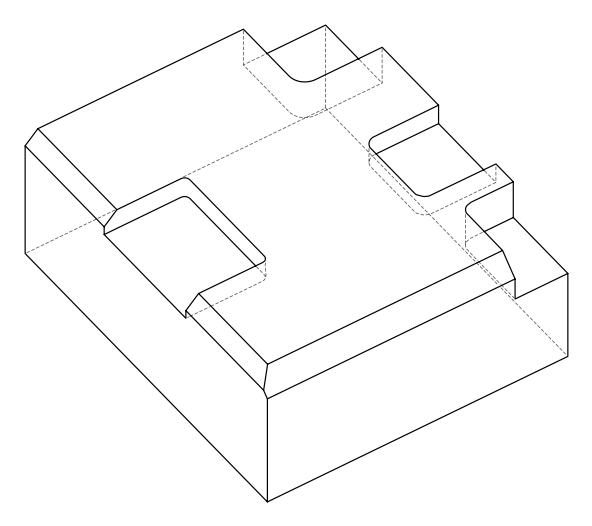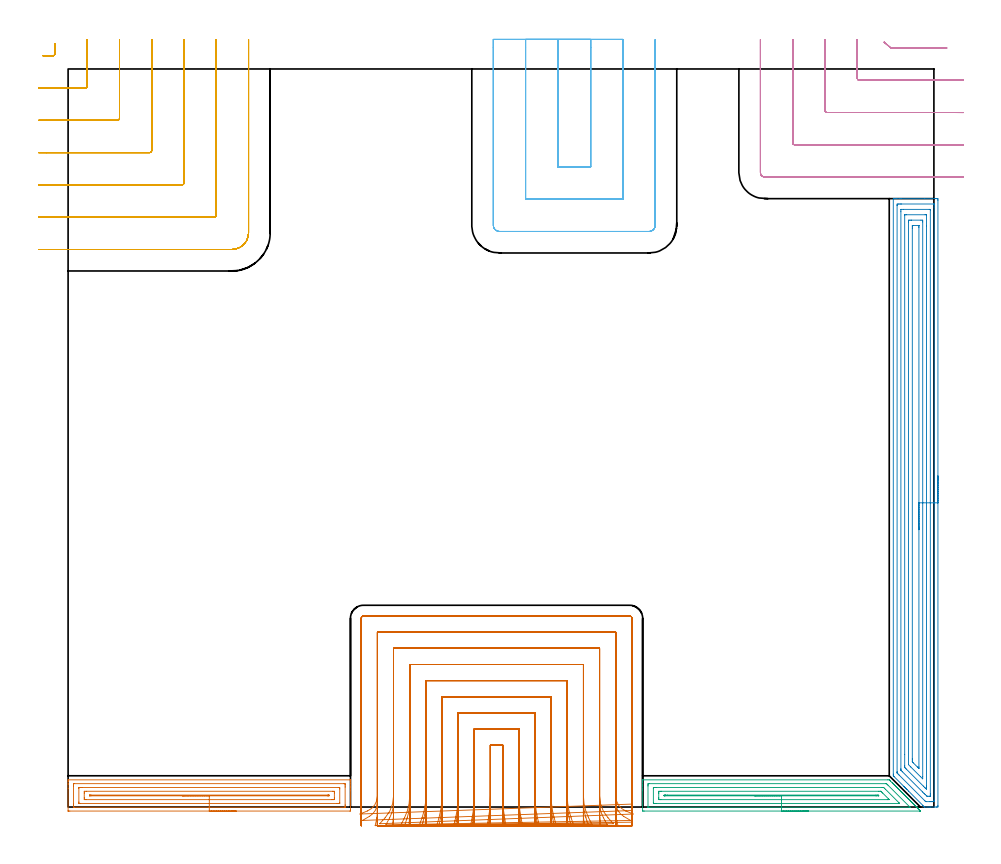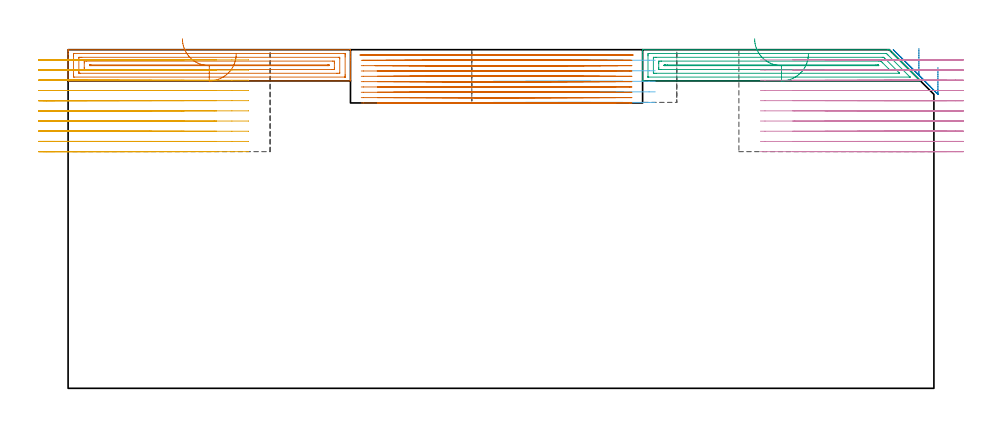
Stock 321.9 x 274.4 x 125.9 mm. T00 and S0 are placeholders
(PLAN: 7 operations, 2 tool changes, 94.5 min)
(1 AREA_MILL | FG_CHAMFER_SURFACE | UGT0205_001 | 4.37 min | 7499 mm3)
(2 AREA_MILL_1 | FG_CHAMFER_SURFACE_1 | UGT0205_001 | 11 min | 32201 mm3)
(3 AREA_MILL_2 | FG_CHAMFER_SURFACE_2 | UGT0205_001 | 4.08 min | 6860 mm3)
(4 MILL_CORNER_NOTCH_RECTANGULAR | CORNER_NOTCH_RECTANGULAR | NXT0201_012 | Follow Part, ap 4, ae 75% | 8.9 min | 130663 mm3)
(5 MILL_CORNER_NOTCH_RECTANGULAR_1 | CORNER_NOTCH_RECTANGULAR_1 | NXT0201_012 | Follow Part, ap 4, ae 75% | 13.38 min | 212127 mm3)
(6 MILL_SLOT | SLOT_PARTIAL_RECTANGULAR | NXT0201_012 | Follow Part, ap 4, ae 75% | 6.28 min | 101269 mm3)
(7 MILL_SLOT_1 | SLOT_PARTIAL_RECTANGULAR_1 | NXT0201_009 | Follow Part, ap 2, ae 75% | 46.54 min | 160224 mm3)
(TOOL UGT0205_001 | Chamfer Mill 20 x 3 x 45 deg. | D20 FL50 Z2)
(TOOL NXT0201_012 | ENDMILL 16mm [2P460-1600-NA 1630] | D16 FL38 Z6)
(TOOL NXT0201_009 | ENDMILL 8mm [2P460-0800-NA 1630] | D8 FL26 Z6)
(OP 1 AREA_MILL)
G17 G21 G94 G90
T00 M6
G54
G17 G0 G90 X62.5 Y-1.5 S1061 M3
G43 Z135.9 H0
Z124.3
G94 G1 X62.462 Z123.428 F250.
X62.348 Z122.564
X62.159 Z121.712
X61.897 Z120.88
X61.563 Z120.074
X61.16 Z119.3
X60.692 Z118.564
X60.16 Z117.872
X59.571 Z117.229
X58.928 Z116.64
X58.236 Z116.108
X57.5 Z115.64
X56.726 Z115.237
X55.92 Z114.903
X55.088 Z114.641
X54.237 Z114.452
X53.372 Z114.338
X52.5 Z114.3
X0.631
X0.003 Y-1.499 Z114.299
X0.002 Y-1.498 Z114.3
X0. Y-1.493 Z114.304
Y6.953 Z122.748
Y8.358 Z124.154
Y8.722 Z124.517
Y9.45 Z125.25
Y9.694 Z125.494
X0.007 Y10.08 Z125.871
X0.009 Y10.097 Z125.888
X0.184 Y10.1 Z125.9
X104.816
X104.991 Y10.097 Z125.888
X104.993 Y10.08 Z125.871
X105. Y9.694 Z125.494
Y9.45 Z125.25
Y8.722 Z124.517
Y7.474 Z123.271
Y6.069 Z121.864
Y-1.007 Z114.791
X104.998 Y-1.269 Z114.529
X104.99 Y-1.492 Z114.306
X104.765 Y-1.499 Z114.299
X52.5 Y-1.5 Z114.3
Y-0.086 Z115.714
X2.382 Y-0.085 Z115.715
X2.018 Y-0.079 Z115.721
X2.01 Y0.039 Z115.839
X2.003 Y0.29 Z116.09
X2.001 Y0.762 Z116.562
X2. Y1.177 Z116.977
Y7.838 Z123.638
X2.002 Y8.251 Z124.051
X2.01 Y8.667 Z124.467
X2.013 Y8.68 Z124.48
X2.019 Y8.682 Z124.482
X2.045 Y8.684 Z124.484
X2.098 Y8.685 Z124.485
X2.205 Y8.686 Z124.486
X102.618 Y8.685 Z124.485
X102.982 Y8.679 Z124.479
X102.99 Y8.561 Z124.361
X102.997 Y8.31 Z124.11
X102.999 Y7.838 Z123.638
X103. Y7.423 Z123.223
Y0.762 Z116.562
X102.998 Y0.349 Z116.149
X102.99 Y-0.067 Z115.733
X102.987 Y-0.08 Z115.72
X102.981 Y-0.082 Z115.718
X102.955 Y-0.084 Z115.716
X102.902 Y-0.085 Z115.715
X102.795 Y-0.086 Z115.714
X52.5
Y1.328 Z117.128
X4.53 Y1.329 Z117.129
X4.208 Y1.33 Z117.13
X4.101 Y1.332 Z117.132
X4.024 Y1.335 Z117.135
X4.01 Y1.441 Z117.241
X4.005 Y1.647 Z117.447
X4.001 Y1.852 Z117.652
Y6.953 Z122.753
X4.003 Y7.157 Z122.957
X4.01 Y7.227 Z123.027
X4.016 Y7.265 Z123.065
X4.048 Y7.266 Z123.066
X4.208 Y7.269 Z123.069
X4.781 Y7.271 Z123.071
X5.103
X100.47
X100.792 Y7.269 Z123.069
X100.899 Y7.268 Z123.068
X100.976 Y7.265 Z123.065
X100.99 Y7.159 Z122.959
X100.995 Y6.953 Z122.753
X100.999 Y6.748 Z122.548
Y1.647 Z117.447
X100.997 Y1.443 Z117.243
X100.99 Y1.373 Z117.173
X100.984 Y1.335 Z117.135
X100.952 Y1.334 Z117.134
X100.792 Y1.331 Z117.131
X100.219 Y1.329 Z117.129
X99.897
X52.5 Y1.328 Z117.128
Y2.743 Z118.543
X6.677
X6.13 Y2.75 Z118.55
X6.01 Y2.761 Z118.561
X6.004 Y2.974 Z118.774
X6. Y3.413 Z119.213
Y5.181 Z120.981
X6.004 Y5.625 Z121.425
X6.01 Y5.839 Z121.639
X6.218 Y5.851 Z121.651
X6.891 Y5.857 Z121.657
X98.324
X98.87 Y5.85 Z121.65
X98.99 Y5.839 Z121.639
X98.996 Y5.626 Z121.426
X99. Y5.188 Z120.988
Y3.419 Z119.219
X98.996 Y2.975 Z118.775
X98.99 Y2.761 Z118.561
X98.782 Y2.749 Z118.549
X98.109 Y2.743 Z118.543
X52.5
Y4.157 Z119.957
X8.535
X8.246 Y4.16 Z119.96
X8.053 Y4.164 Z119.964
X8.008 Y4.167 Z119.967
X8.006 Y4.176 Z119.976
X8.002 Y4.204 Z120.004
Y4.3 Z120.1
X8.006 Y4.384 Z120.184
X8.01 Y4.423 Z120.223
X8.024 Y4.436 Z120.236
X8.101 Y4.438 Z120.238
X8.39 Y4.442 Z120.242
X8.535 Y4.443 Z120.243
X96.465
X96.754 Y4.44 Z120.24
X96.946 Y4.436 Z120.236
X96.992 Y4.433 Z120.233
X96.994 Y4.424 Z120.224
X96.998 Y4.396 Z120.196
Y4.3 Z120.1
X96.995 Y4.216 Z120.016
X96.99 Y4.177 Z119.977
X96.977 Y4.164 Z119.964
X96.899 Y4.162 Z119.962
X96.61 Y4.158 Z119.958
X96.465 Y4.157 Z119.957
X52.5
X51.628 Z119.995
X50.764 Z120.109
X49.912 Z120.298
X49.08 Z120.56
X48.274 Z120.894
X47.5 Z121.297
X46.764 Z121.765
X46.072 Z122.296
X45.429 Z122.886
X44.84 Z123.529
X44.309 Z124.221
X43.84 Z124.957
X43.437 Z125.731
X43.103 Z126.537
X42.841 Z127.369
X42.652 Z128.22
X42.538 Z129.085
X42.5 Z129.957
G0 Z135.9
M5
M2
(OP 2 AREA_MILL_1)
G17 G21 G94 G90
T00 M6
G54
G17 G0 G90 X323.4 Y123.1 S1061 M3
G43 Z135.9 H0
Z119.3
G94 G1 Y123.062 Z118.428 F250.
Y122.948 Z117.564
Y122.759 Z116.712
Y122.497 Z115.88
Y122.163 Z115.074
Y121.76 Z114.3
Y121.292 Z113.564
Y120.76 Z112.872
Y120.171 Z112.229
Y119.528 Z111.64
Y118.836 Z111.109
Y118.1 Z110.64
Y117.326 Z110.237
Y116.52 Z109.903
Y115.688 Z109.641
Y114.836 Z109.452
Y113.972 Z109.338
Y113.1 Z109.3
X323.399 Y0.61 Z109.301
X323.396 Y0.207
X323.391 Y0.01 Z109.305
X323. Y0. Z109.696
X322.722 Z109.974
X322.122 Z110.573
X320.688 Z112.008
X320.367 Z112.329
X319.723 Z112.976
X318.402 Z114.297
X318.399 Y0.001 Z114.3
X318.172 Y0.226 Z114.524
X317.789 Y0.61 Z114.91
X312.499 Y5.9 Z120.2
X311.881 Y6.517 Z120.816
X311.838 Y6.562 Z120.861
X311.636 Y6.763 Z121.063
X311.589 Y6.81 Z121.108
X311.54 Y6.859 Z121.159
X311.348 Y7.051 Z121.35
X311.296 Y7.102 Z121.401
X311.242 Y7.157 Z121.457
X311.061 Y7.339 Z121.638
X311.004 Y7.395 Z121.693
X310.945 Y7.455 Z121.754
X310.773 Y7.627 Z121.926
X310.711 Y7.687 Z121.985
X307.076 Y11.323 Z125.623
X306.963 Y11.438 Z125.735
X306.8 Y11.605 Z125.885
Y12.216 Z125.9
Y226.036
X306.802 Y226.19 Z125.888
X306.945 Y226.198 Z125.748
X307.093 Y226.2 Z125.606
X307.434 Z125.265
X308.078 Z124.617
X309.277 Z123.419
X309.833 Z122.861
X318.472 Z114.225
X322.122 Z110.575
X322.4 Z110.297
X323. Y226.195 Z109.697
X323.392 Y226.19 Z109.305
X323.396 Y225.993 Z109.302
X323.399 Y225.59 Z109.301
X323.4 Y113.1 Z109.3
X321.986 Z110.714
X321.985 Y2.535 Z110.715
X321.984 Y2.396 Z110.716
X321.979 Y2.028 Z110.721
X321.625 Y2.009 Z111.075
X321.244 Y2.003 Z111.456
X320.755 Y2. Z111.945
X320.367 Z112.333
X318.998 Y2.002 Z113.702
X318.903 Y2.006 Z113.797
X318.857 Y2.01 Z113.843
X318.767 Y2.093 Z113.933
X318.611 Y2.241 Z114.089
X318.454 Y2.396 Z114.246
X308.956 Y11.894 Z123.744
X308.636 Y12.216 Z124.064
X308.304 Y12.558 Z124.396
X308.221 Y12.646 Z124.479
X308.219 Y12.688 Z124.481
X308.216 Y12.782 Z124.484
X308.215 Y12.97 Z124.485
X308.214 Y13.109 Z124.486
X308.215 Y223.665 Z124.485
X308.216 Y223.804 Z124.484
X308.221 Y224.172 Z124.479
X308.575 Y224.191 Z124.125
X308.956 Y224.197 Z123.744
X309.445 Y224.2 Z123.255
X309.833 Z122.867
X321.734 Z110.966
X321.913 Y224.197 Z110.787
X321.943 Y224.195 Z110.757
X321.97 Y224.191 Z110.73
X321.979 Y224.156 Z110.721
X321.983 Y223.945 Z110.717
X321.985 Y223.804 Z110.715
X321.986 Y223.051 Z110.714
Y113.1
X320.572 Z112.128
Y4.866
X320.571 Y4.181 Z112.129
X320.569 Y4.077 Z112.131
X320.566 Y4.026 Z112.134
X320.564 Y4.01 Z112.136
X320.54 Y4.005 Z112.16
X320.367 Y4.002 Z112.333
X319.666 Y4.001 Z113.034
X319.489 Y4.005 Z113.211
X319.313 Y4.01 Z113.387
X319.127 Y4.181 Z113.573
X318.611 Y4.69 Z114.089
X318.225 Y5.074 Z114.475
X317.733 Y5.566 Z114.967
X310.19 Y13.109 Z122.51
X309.833 Y13.469 Z122.867
X309.704 Y13.603 Z122.996
X309.641 Y13.67 Z123.059
X309.636 Y13.794 Z123.064
X309.631 Y14.002 Z123.069
X309.629 Y14.209 Z123.071
X309.628 Y221.334 Z123.072
X309.629 Y222.019 Z123.071
X309.631 Y222.123 Z123.069
X309.634 Y222.174 Z123.066
X309.636 Y222.19 Z123.064
X309.66 Y222.195 Z123.04
X309.833 Y222.198 Z122.867
X310.533 Y222.2 Z122.167
X320.189 Z112.511
X320.367 Y222.197 Z112.333
X320.544 Y222.192 Z112.156
X320.563 Y222.19 Z112.137
X320.566 Y222.179 Z112.134
X320.569 Y222.144 Z112.131
X320.571 Y222.088 Z112.129
Y222.019
X320.572 Y113.1 Z112.128
X319.157 Z113.543
Y7.752
X319.156 Y7.198 Z113.544
X319.153 Y6.859 Z113.547
X319.15 Y6.621 Z113.55
X318.896 Y6.859 Z113.804
X318.611 Y7.14 Z114.089
X317.996 Y7.752 Z114.704
X311.589 Y14.161 Z121.111
X311.228 Y14.531 Z121.472
X311.05 Y14.714 Z121.65
X311.048 Y14.894 Z121.652
X311.044 Y15.449 Z121.656
X311.043 Y19.515 Z121.657
Y219.896
X311.045 Y220.081 Z121.655
X311.047 Y220.148 Z121.653
X311.049 Y220.181 Z121.651
X311.063 Y220.19 Z121.637
X311.622 Y220.2 Z121.078
X318.644 Z114.056
X319.033 Y220.196 Z113.667
X319.13 Y220.192 Z113.57
X319.149 Y220.19 Z113.551
X319.152 Y220.177 Z113.548
X319.155 Y220.144 Z113.545
X319.156 Y220.067 Z113.544
X319.157 Y216.021 Z113.543
Y113.1
X317.743 Z114.957
Y11.323
X317.733 Y10.477 Z114.967
X316.875 Y11.323 Z115.825
X313.304 Y14.894 Z119.396
X312.467 Y15.744 Z120.233
X312.459 Y15.787 Z120.241
X312.458 Y15.796 Z120.242
X312.457 Y217.565 Z120.243
X312.467 Y218.19 Z120.233
X312.714 Y218.197 Z119.986
X313.344 Y218.199 Z119.356
X313.588 Y218.2 Z119.112
X317.1 Y218.199 Z115.6
X317.733 Y218.19 Z114.967
X317.743 Y217.545 Z114.957
Y113.1
X316.329 Z116.371
Y14.894
X316.327 Y14.539 Z116.373
X316.325 Y14.419 Z116.375
X316.322 Y14.341 Z116.378
X316.199 Y14.459 Z116.501
X315.978 Y14.673 Z116.722
X315.753 Y14.894 Z116.947
X314.222 Y16.427 Z118.478
X313.972 Y16.68 Z118.728
X313.887 Y16.772 Z118.813
X313.878 Y16.86 Z118.822
X313.875 Y17.033 Z118.825
X313.872 Y17.573 Z118.828
X313.871 Y17.93 Z118.829
Y215.234
X313.872 Y215.769 Z118.828
X313.875 Y216.122 Z118.825
X313.878 Y216.175 Z118.822
X313.883 Y216.19 Z118.817
X313.905 Y216.193 Z118.795
X314.011 Y216.197 Z118.689
X314.222 Y216.199 Z118.478
X316.119 Z116.581
X316.232 Y216.197 Z116.468
X316.306 Y216.192 Z116.394
X316.322 Y216.19 Z116.378
X316.324 Y216.173 Z116.376
X316.326 Y216.126 Z116.374
X316.328 Y215.769 Z116.372
X316.329 Y215.412 Z116.371
Y113.1
Y112.228 Z116.409
Y111.364 Z116.523
Y110.512 Z116.712
Y109.68 Z116.974
Y108.874 Z117.308
Y108.1 Z117.711
Y107.364 Z118.18
Y106.672 Z118.711
Y106.029 Z119.3
Y105.44 Z119.943
Y104.908 Z120.635
Y104.44 Z121.371
Y104.037 Z122.145
Y103.703 Z122.951
Y103.441 Z123.783
Y103.252 Z124.635
Y103.138 Z125.5
Y103.1 Z126.371
G0 Z135.9
M5
M2
(OP 3 AREA_MILL_2)
G17 G21 G94 G90
T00 M6
G54
G17 G0 G90 X275.25 Y-1.5 S1061 M3
G43 Z135.9 H0
Z124.3
G94 G1 X275.212 Z123.429 F250.
X275.098 Z122.564
X274.909 Z121.712
X274.647 Z120.88
X274.313 Z120.074
X273.91 Z119.3
X273.442 Z118.564
X272.911 Z117.872
X272.321 Z117.229
X271.678 Z116.64
X270.986 Z116.109
X270.25 Z115.64
X269.476 Z115.237
X268.67 Z114.903
X267.838 Z114.641
X266.987 Z114.452
X266.122 Z114.338
X265.25 Z114.3
X214.152
X213.754 Y-1.495 Z114.302
X213.61 Y-1.491 Z114.305
X213.6 Y-1.341 Z114.455
Y6.069 Z121.863
Y6.738 Z122.536
Y6.953 Z122.75
Y7.623 Z123.42
Y7.838 Z123.634
Y8.268 Z124.067
Y9.177 Z124.976
Y9.607 Z125.405
X213.601 Y9.862 Z125.66
X213.61 Y10.094 Z125.892
X213.708 Y10.1 Z125.9
X304.795
X305.295 Y10.099 Z125.882
X305.343 Y10.058 Z125.855
X305.352 Y10.049 Z125.847
X305.684 Y9.717 Z125.515
X305.795 Y9.607 Z125.403
X306.385 Y9.017 Z124.813
X306.489 Y8.911 Z124.711
X306.573 Y8.828 Z124.627
X306.68 Y8.722 Z124.518
X306.782 Y8.618 Z124.417
X306.869 Y8.531 Z124.331
X306.974 Y8.427 Z124.223
X307.076 Y8.324 Z124.124
X307.165 Y8.235 Z124.035
X307.269 Y8.133 Z123.929
X307.369 Y8.031 Z123.83
X307.461 Y7.939 Z123.739
X307.564 Y7.838 Z123.634
X307.663 Y7.737 Z123.537
X307.757 Y7.643 Z123.442
X307.859 Y7.543 Z123.339
X307.956 Y7.444 Z123.244
X308.054 Y7.347 Z123.146
X308.154 Y7.248 Z123.044
X308.25 Y7.151 Z122.95
X308.35 Y7.05 Z122.85
X308.448 Y6.953 Z122.749
X308.543 Y6.857 Z122.657
X308.646 Y6.754 Z122.554
X308.743 Y6.659 Z122.455
X308.837 Y6.564 Z122.363
X308.942 Y6.458 Z122.257
X309.038 Y6.364 Z122.16
X309.13 Y6.27 Z122.07
X309.238 Y6.162 Z121.961
X309.333 Y6.069 Z121.865
X309.423 Y5.977 Z121.776
X309.535 Y5.866 Z121.665
X309.628 Y5.774 Z121.57
X309.717 Y5.683 Z121.483
X309.831 Y5.569 Z121.369
X309.923 Y5.479 Z121.275
X310.01 Y5.39 Z121.189
X310.127 Y5.273 Z121.072
X310.217 Y5.184 Z120.981
X310.304 Y5.097 Z120.896
X310.423 Y4.977 Z120.776
X310.512 Y4.89 Z120.686
X310.597 Y4.803 Z120.602
X310.72 Y4.681 Z120.48
X310.807 Y4.595 Z120.391
X310.891 Y4.51 Z120.309
X311.016 Y4.385 Z120.184
X311.102 Y4.3 Z120.096
X311.184 Y4.216 Z120.015
X311.312 Y4.088 Z119.888
X311.397 Y4.005 Z119.801
X311.478 Y3.923 Z119.722
X311.608 Y3.792 Z119.591
X311.691 Y3.71 Z119.507
X311.771 Y3.629 Z119.429
X311.904 Y3.496 Z119.295
X311.986 Y3.416 Z119.212
X312.064 Y3.336 Z119.135
X312.201 Y3.2 Z118.999
X312.281 Y3.121 Z118.917
X312.358 Y3.043 Z118.842
X312.497 Y2.904 Z118.703
X312.576 Y2.826 Z118.622
X312.651 Y2.749 Z118.548
X312.793 Y2.607 Z118.406
X312.871 Y2.531 Z118.327
X312.945 Y2.456 Z118.255
X313.089 Y2.311 Z118.11
X313.165 Y2.236 Z118.033
X313.238 Y2.162 Z117.961
X313.386 Y2.015 Z117.814
X313.46 Y1.942 Z117.738
X313.532 Y1.869 Z117.668
X313.682 Y1.719 Z117.518
X313.755 Y1.647 Z117.443
X313.825 Y1.575 Z117.374
X313.978 Y1.422 Z117.222
X314.05 Y1.352 Z117.148
X314.119 Y1.282 Z117.081
X314.274 Y1.126 Z116.925
X314.345 Y1.057 Z116.853
X314.412 Y0.988 Z116.788
X314.57 Y0.83 Z116.629
X314.639 Y0.762 Z116.559
X314.705 Y0.695 Z116.494
X314.867 Y0.534 Z116.333
X314.934 Y0.467 Z116.264
X314.999 Y0.402 Z116.201
X315.163 Y0.238 Z116.037
X315.229 Y0.173 Z115.969
X315.292 Y0.108 Z115.907
X315.459 Y-0.059 Z115.74
X315.524 Y-0.122 Z115.674
X315.586 Y-0.185 Z115.614
X315.755 Y-0.355 Z115.444
X315.819 Y-0.417 Z115.38
X315.879 Y-0.479 Z115.32
X316.052 Y-0.651 Z115.148
X316.113 Y-0.712 Z115.085
X316.173 Y-0.772 Z115.027
X316.348 Y-0.947 Z114.852
X316.408 Y-1.007 Z114.79
X316.58 Y-1.18 Z114.62
X316.644 Y-1.244 Z114.556
X316.843 Y-1.449 Z114.349
X316.885 Y-1.496 Z114.302
X316.678 Y-1.5 Z114.3
X316.661
X265.25
Y-0.086 Z115.714
X215.893
X215.715 Y-0.084 Z115.716
X215.628 Y-0.081 Z115.719
X215.613 Y-0.079 Z115.721
X215.608 Y-0.068 Z115.732
X215.604 Y-0.042 Z115.758
X215.601 Y0.022 Z115.822
Y7.838 Z123.638
X215.602 Y8.164 Z123.964
X215.61 Y8.494 Z124.294
X215.62 Y8.679 Z124.479
X215.966 Y8.686 Z124.486
X303.944 Y8.685 Z124.485
X304.156 Y8.681 Z124.481
X304.257 Y8.679 Z124.479
X304.469 Y8.473 Z124.273
X304.795 Y8.154 Z123.954
X312.793 Y0.157 Z115.957
X312.94 Y0.009 Z115.809
X312.979 Y-0.033 Z115.767
X313.015 Y-0.076 Z115.724
X313.016 Y-0.079 Z115.721
X313.006 Y-0.081 Z115.719
X312.964 Y-0.084 Z115.716
X312.793 Y-0.086 Z115.714
X312.757
X265.25
Y1.329 Z117.129
X218.596
X218.025 Y1.33 Z117.13
X217.707 Y1.334 Z117.134
X217.61 Y1.335 Z117.135
X217.604 Y1.54 Z117.34
X217.601 Y1.647 Z117.447
X217.6 Y7.059 Z122.859
X217.605 Y7.166 Z122.966
X217.61 Y7.236 Z123.036
X217.616 Y7.266 Z123.066
X217.628 Y7.267 Z123.067
X217.707 Y7.269 Z123.069
X218.276 Y7.271 Z123.071
X218.596
X302.699
X303.018 Y7.269 Z123.069
X303.124 Y7.268 Z123.068
X303.205 Y7.265 Z123.065
X303.276 Y7.213 Z123.013
X303.542 Y6.953 Z122.753
X303.907 Y6.594 Z122.394
X308.853 Y1.647 Z117.447
X309.018 Y1.478 Z117.278
X309.146 Y1.343 Z117.143
X309.152 Y1.335 Z117.135
X309.136 Y1.333 Z117.133
X309.081 Y1.33 Z117.13
X308.989 Y1.329 Z117.129
X265.25
Y2.743 Z118.543
X220.373
X220.159 Y2.744 Z118.544
X219.656 Y2.75 Z118.55
X219.61 Y2.758 Z118.558
X219.607 Y2.831 Z118.631
X219.603 Y2.987 Z118.787
X219.6 Y3.3 Z119.1
Y3.416 Z119.216
Y5.069 Z120.869
Y5.184 Z120.984
X219.603 Y5.569 Z121.369
X219.607 Y5.761 Z121.561
X219.61 Y5.85 Z121.65
X219.702 Y5.852 Z121.652
X220.373 Y5.856 Z121.656
X220.586 Y5.857 Z121.657
X301.454
X302.129 Y5.853 Z121.653
X302.172 Y5.85 Z121.65
X302.193 Y5.847 Z121.647
X302.216 Y5.826 Z121.626
X302.312 Y5.736 Z121.536
X302.498 Y5.552 Z121.352
X302.867 Y5.184 Z120.984
X305.067 Y2.983 Z118.783
X305.201 Y2.847 Z118.647
X305.265 Y2.778 Z118.578
X305.288 Y2.751 Z118.551
X305.28 Y2.75 Z118.55
X304.795 Y2.744 Z118.544
X304.582 Y2.743 Z118.543
X265.25
Y4.157 Z119.957
X222.006
X221.719 Y4.161 Z119.961
X221.638 Y4.164 Z119.964
X221.609 Y4.167 Z119.967
X221.607 Y4.175 Z119.975
X221.604 Y4.222 Z120.022
Y4.3 Z120.1
X221.61 Y4.43 Z120.23
X221.863 Y4.438 Z120.238
X222.008 Y4.442 Z120.242
X222.15 Y4.443 Z120.243
X222.895
X300.352
X301.101 Y4.439 Z120.239
X301.129 Y4.436 Z120.236
X301.172 Y4.418 Z120.218
X301.241 Y4.358 Z120.158
X301.298 Y4.3 Z120.1
X301.355 Y4.236 Z120.036
X301.416 Y4.163 Z119.963
X301.38 Y4.161 Z119.961
X301.241 Y4.159 Z119.959
X300.496 Y4.157 Z119.957
X300.352
X265.25
X264.379 Z119.995
X263.514 Z120.109
X262.662 Z120.298
X261.83 Z120.56
X261.024 Z120.894
X260.25 Z121.297
X259.514 Z121.765
X258.822 Z122.296
X258.179 Z122.886
X257.59 Z123.529
X257.059 Z124.221
X256.59 Z124.957
X256.187 Z125.731
X255.853 Z126.537
X255.591 Z127.369
X255.402 Z128.22
X255.288 Z129.085
X255.25 Z129.957
G0 Z135.9
M5
M2
(OP 4 MILL_CORNER_NOTCH_RECTANGULAR)
G17 G21 G94 G90
T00 M6
G54
G17 G0 G90 X303.417 Y284.384 S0 M3
G43 Z135.9 H1
Z122.11
G94 G1 X305.667 Y282.4 F250.
G3 X306.192 Y282.2 R0.8 F500.
G1 X323.678
X326.678 F250.
G0 Z135.9
X293.4 Y285.4
Z122.11
G1 Y282.4
Y270.996 F500.
G3 X294.196 Y270.2 R0.8
G1 X329.646
X329.9 Y270.199
X332.9 Y270.178 F250.
G0 Z135.9
X281.4 Y285.4
Z122.11
G1 Y282.4
Y258.996 F500.
G3 X282.196 Y258.2 R0.8
G1 X329.646
G2 X329.9 Y258.199 R24.
G1 X332.9 Y258.167 F250.
G0 Z135.9
X269.4 Y285.4
Z122.11
G1 Y282.4
Y246.996 F500.
G3 X270.196 Y246.2 R0.8
G1 X329.646
G2 X329.9 Y246.197 R12.
G1 X332.899 Y246.134 F250.
G0 Z135.9
X257.4 Y285.4
Z122.11
G1 Y282.4
Y235.9 F500.
G3 X259.1 Y234.2 R1.7
G1 X329.646
X332.646 F250.
G0 Z135.9
X303.417 Y284.384
Z118.32
G1 X305.667 Y282.4
G3 X306.192 Y282.2 R0.8 F500.
G1 X323.678
X326.678 F250.
G0 Z135.9
X293.4 Y285.4
Z118.32
G1 Y282.4
Y270.996 F500.
G3 X294.196 Y270.2 R0.8
G1 X329.656
X329.9 Y270.199
X332.9 Y270.179 F250.
G0 Z135.9
X281.4 Y285.4
Z118.32
G1 Y282.4
Y258.996 F500.
G3 X282.196 Y258.2 R0.8
G1 X329.656
G2 X329.9 Y258.199 R24.
G1 X332.9 Y258.168 F250.
G0 Z135.9
X269.4 Y285.4
Z118.32
G1 Y282.4
Y246.996 F500.
G3 X270.196 Y246.2 R0.8
G1 X329.656
G2 X329.9 Y246.198 R12.
G1 X332.899 Y246.136 F250.
G0 Z135.9
X257.4 Y285.4
Z118.32
G1 Y282.4
Y235.9 F500.
G3 X259.1 Y234.2 R1.7
G1 X329.656
X332.656 F250.
G0 Z135.9
X303.417 Y284.384
Z114.53
G1 X305.667 Y282.4
G3 X306.192 Y282.2 R0.8 F500.
G1 X323.678
X326.678 F250.
G0 Z135.9
X293.4 Y285.4
Z114.53
G1 Y282.4
Y270.996 F500.
G3 X294.196 Y270.2 R0.8
G1 X329.9
X332.9 F250.
G0 Z135.9
X281.4 Y285.4
Z114.53
G1 Y282.4
Y258.996 F500.
G3 X282.196 Y258.2 R0.8
G1 X329.9
X332.9 F250.
G0 Z135.9
X269.4 Y285.4
Z114.53
G1 Y282.4
Y246.996 F500.
G3 X270.196 Y246.2 R0.8
G1 X329.9
X332.9 F250.
G0 Z135.9
X257.4 Y285.4
Z114.53
G1 Y282.4
Y235.9 F500.
G3 X259.1 Y234.2 R1.7
G1 X329.9
X332.9 F250.
G0 Z135.9
X303.417 Y284.384
Z110.74
G1 X305.667 Y282.4
G3 X306.192 Y282.2 R0.8 F500.
G1 X323.678
X326.678 F250.
G0 Z135.9
X293.4 Y285.4
Z110.74
G1 Y282.4
Y270.996 F500.
G3 X294.196 Y270.2 R0.8
G1 X329.9
X332.9 F250.
G0 Z135.9
X281.4 Y285.4
Z110.74
G1 Y282.4
Y258.996 F500.
G3 X282.196 Y258.2 R0.8
G1 X329.9
X332.9 F250.
G0 Z135.9
X269.4 Y285.4
Z110.74
G1 Y282.4
Y246.996 F500.
G3 X270.196 Y246.2 R0.8
G1 X329.9
X332.9 F250.
G0 Z135.9
X257.4 Y285.4
Z110.74
G1 Y282.4
Y235.9 F500.
G3 X259.1 Y234.2 R1.7
G1 X329.9
X332.9 F250.
G0 Z135.9
X303.417 Y284.384
Z106.95
G1 X305.667 Y282.4
G3 X306.192 Y282.2 R0.8 F500.
G1 X323.678
X326.678 F250.
G0 Z135.9
X293.4 Y285.4
Z106.95
G1 Y282.4
Y270.996 F500.
G3 X294.196 Y270.2 R0.8
G1 X329.9
X332.9 F250.
G0 Z135.9
X281.4 Y285.4
Z106.95
G1 Y282.4
Y258.996 F500.
G3 X282.196 Y258.2 R0.8
G1 X329.9
X332.9 F250.
G0 Z135.9
X269.4 Y285.4
Z106.95
G1 Y282.4
Y246.996 F500.
G3 X270.196 Y246.2 R0.8
G1 X329.9
X332.9 F250.
G0 Z135.9
X257.4 Y285.4
Z106.95
G1 Y282.4
Y235.9 F500.
G3 X259.1 Y234.2 R1.7
G1 X329.9
X332.9 F250.
G0 Z135.9
X303.417 Y284.384
Z103.16
G1 X305.667 Y282.4
G3 X306.192 Y282.2 R0.8 F500.
G1 X323.678
X326.678 F250.
G0 Z135.9
X293.4 Y285.4
Z103.16
G1 Y282.4
Y270.996 F500.
G3 X294.196 Y270.2 R0.8
G1 X329.9
X332.9 F250.
G0 Z135.9
X281.4 Y285.4
Z103.16
G1 Y282.4
Y258.996 F500.
G3 X282.196 Y258.2 R0.8
G1 X329.9
X332.9 F250.
G0 Z135.9
X269.4 Y285.4
Z103.16
G1 Y282.4
Y246.996 F500.
G3 X270.196 Y246.2 R0.8
G1 X329.9
X332.9 F250.
G0 Z135.9
X257.4 Y285.4
Z103.16
G1 Y282.4
Y235.9 F500.
G3 X259.1 Y234.2 R1.7
G1 X329.9
X332.9 F250.
G0 Z135.9
X303.417 Y284.384
Z99.37
G1 X305.667 Y282.4
G3 X306.192 Y282.2 R0.8 F500.
G1 X323.678
X326.678 F250.
G0 Z135.9
X293.4 Y285.4
Z99.37
G1 Y282.4
Y270.996 F500.
G3 X294.196 Y270.2 R0.8
G1 X329.9
X332.9 F250.
G0 Z135.9
X281.4 Y285.4
Z99.37
G1 Y282.4
Y258.996 F500.
G3 X282.196 Y258.2 R0.8
G1 X329.9
X332.9 F250.
G0 Z135.9
X269.4 Y285.4
Z99.37
G1 Y282.4
Y246.996 F500.
G3 X270.196 Y246.2 R0.8
G1 X329.9
X332.9 F250.
G0 Z135.9
X257.4 Y285.4
Z99.37
G1 Y282.4
Y235.9 F500.
G3 X259.1 Y234.2 R1.7
G1 X329.9
X332.9 F250.
G0 Z135.9
X303.417 Y284.384
Z95.58
G1 X305.667 Y282.4
G3 X306.192 Y282.2 R0.8 F500.
G1 X323.678
X326.678 F250.
G0 Z135.9
X293.4 Y285.4
Z95.58
G1 Y282.4
Y270.996 F500.
G3 X294.196 Y270.2 R0.8
G1 X329.9
X332.9 F250.
G0 Z135.9
X281.4 Y285.4
Z95.58
G1 Y282.4
Y258.996 F500.
G3 X282.196 Y258.2 R0.8
G1 X329.9
X332.9 F250.
G0 Z135.9
X269.4 Y285.4
Z95.58
G1 Y282.4
Y246.996 F500.
G3 X270.196 Y246.2 R0.8
G1 X329.9
X332.9 F250.
G0 Z135.9
X257.4 Y285.4
Z95.58
G1 Y282.4
Y235.9 F500.
G3 X259.1 Y234.2 R1.7
G1 X329.9
X332.9 F250.
G0 Z135.9
X303.417 Y284.384
Z91.79
G1 X305.667 Y282.4
G3 X306.192 Y282.2 R0.8 F500.
G1 X323.678
X326.678 F250.
G0 Z135.9
X293.4 Y285.4
Z91.79
G1 Y282.4
Y270.996 F500.
G3 X294.196 Y270.2 R0.8
G1 X329.9
X332.9 F250.
G0 Z135.9
X281.4 Y285.4
Z91.79
G1 Y282.4
Y258.996 F500.
G3 X282.196 Y258.2 R0.8
G1 X329.9
X332.9 F250.
G0 Z135.9
X269.4 Y285.4
Z91.79
G1 Y282.4
Y246.996 F500.
G3 X270.196 Y246.2 R0.8
G1 X329.9
X332.9 F250.
G0 Z135.9
X257.4 Y285.4
Z91.79
G1 Y282.4
Y235.9 F500.
G3 X259.1 Y234.2 R1.7
G1 X329.9
X332.9 F250.
G0 Z135.9
X303.417 Y284.384
Z88.
G1 X305.667 Y282.4
G3 X306.192 Y282.2 R0.8 F500.
G1 X323.678
X326.678 F250.
G0 Z135.9
X293.4 Y285.4
Z88.
G1 Y282.4
Y270.996 F500.
G3 X294.196 Y270.2 R0.8
G1 X329.9
X332.9 F250.
G0 Z135.9
X281.4 Y285.4
Z88.
G1 Y282.4
Y258.996 F500.
G3 X282.196 Y258.2 R0.8
G1 X329.9
X332.9 F250.
G0 Z135.9
X269.4 Y285.4
Z88.
G1 Y282.4
Y246.996 F500.
G3 X270.196 Y246.2 R0.8
G1 X329.9
X332.9 F250.
G0 Z135.9
X257.4 Y285.4
Z88.
G1 Y282.4
Y235.9 F500.
G3 X259.1 Y234.2 R1.7
G1 X329.9
X332.9 F250.
G0 Z135.9
M5
M2
(OP 5 MILL_CORNER_NOTCH_RECTANGULAR_1)
G17 G21 G94 G90
T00 M6
G54
G17 G0 G90 X-9.324 Y279.3 S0 M3
G43 Z135.9 H1
Z122.11
G94 G1 X-6.324 F250.
X-5.695
G3 X-4.9 Y280.095 R0.8
G1 Y280.724
Y283.724
G0 Z135.9
X-11. Y267.3
Z122.11
G1 X-8.
X6.305 F500.
G3 X7.1 Y268.095 R0.8
G1 Y282.4
Y285.4 F250.
G0 Z135.9
X-11. Y255.3
Z122.11
G1 X-8.
X18.305 F500.
G3 X19.1 Y256.095 R0.8
G1 Y282.4
Y285.4 F250.
G0 Z135.9
X-11. Y243.3
Z122.11
G1 X-8.
X30.304 F500.
G3 X31.1 Y244.096 R0.8
G1 Y282.4
Y285.4 F250.
G0 Z135.9
X-11. Y231.3
Z122.11
G1 X-8.
X42.304 F500.
G3 X43.1 Y232.096 R0.8
G1 Y282.4
Y285.4 F250.
G0 Z135.9
X-11. Y219.3
Z122.11
G1 X-8.
X54.304 F500.
G3 X55.1 Y220.096 R0.8
G1 Y282.4
Y285.4 F250.
G0 Z135.9
X-11. Y207.3
Z122.11
G1 X-8.
X60.9 F500.
G3 X67.1 Y213.5 R6.2
G1 Y282.4
Y285.4 F250.
G0 Z135.9
X-9.324 Y279.3
Z118.32
G1 X-6.324
X-5.695
G3 X-4.9 Y280.095 R0.8
G1 Y280.724
Y283.724
G0 Z135.9
X-11. Y267.3
Z118.32
G1 X-8.
X6.305 F500.
G3 X7.1 Y268.095 R0.8
G1 Y282.4
Y285.4 F250.
G0 Z135.9
X-11. Y255.3
Z118.32
G1 X-8.
X18.305 F500.
G3 X19.1 Y256.095 R0.8
G1 Y282.4
Y285.4 F250.
G0 Z135.9
X-11. Y243.3
Z118.32
G1 X-8.
X30.304 F500.
G3 X31.1 Y244.096 R0.8
G1 Y282.4
Y285.4 F250.
G0 Z135.9
X-11. Y231.3
Z118.32
G1 X-8.
X42.304 F500.
G3 X43.1 Y232.096 R0.8
G1 Y282.4
Y285.4 F250.
G0 Z135.9
X-11. Y219.3
Z118.32
G1 X-8.
X54.304 F500.
G3 X55.1 Y220.096 R0.8
G1 Y282.4
Y285.4 F250.
G0 Z135.9
X-11. Y207.3
Z118.32
G1 X-8.
X60.9 F500.
G3 X67.1 Y213.5 R6.2
G1 Y282.4
Y285.4 F250.
G0 Z135.9
X-9.324 Y279.3
Z114.53
G1 X-6.324
X-5.695
G3 X-4.9 Y280.095 R0.8
G1 Y280.724
Y283.724
G0 Z135.9
X-11. Y267.3
Z114.53
G1 X-8.
X6.305 F500.
G3 X7.1 Y268.095 R0.8
G1 Y282.4
Y285.4 F250.
G0 Z135.9
X-11. Y255.3
Z114.53
G1 X-8.
X18.305 F500.
G3 X19.1 Y256.095 R0.8
G1 Y282.4
Y285.4 F250.
G0 Z135.9
X-11. Y243.3
Z114.53
G1 X-8.
X30.304 F500.
G3 X31.1 Y244.096 R0.8
G1 Y282.4
Y285.4 F250.
G0 Z135.9
X-11. Y231.3
Z114.53
G1 X-8.
X42.304 F500.
G3 X43.1 Y232.096 R0.8
G1 Y282.4
Y285.4 F250.
G0 Z135.9
X-11. Y219.3
Z114.53
G1 X-8.
X54.304 F500.
G3 X55.1 Y220.096 R0.8
G1 Y282.4
Y285.4 F250.
G0 Z135.9
X-11. Y207.3
Z114.53
G1 X-8.
X60.9 F500.
G3 X67.1 Y213.5 R6.2
G1 Y282.4
Y285.4 F250.
G0 Z135.9
X-9.324 Y279.3
Z110.74
G1 X-6.324
X-5.695
G3 X-4.9 Y280.095 R0.8
G1 Y280.724
Y283.724
G0 Z135.9
X-11. Y267.3
Z110.74
G1 X-8.
X6.305 F500.
G3 X7.1 Y268.095 R0.8
G1 Y282.4
Y285.4 F250.
G0 Z135.9
X-11. Y255.3
Z110.74
G1 X-8.
X18.305 F500.
G3 X19.1 Y256.095 R0.8
G1 Y282.4
Y285.4 F250.
G0 Z135.9
X-11. Y243.3
Z110.74
G1 X-8.
X30.304 F500.
G3 X31.1 Y244.096 R0.8
G1 Y282.4
Y285.4 F250.
G0 Z135.9
X-11. Y231.3
Z110.74
G1 X-8.
X42.304 F500.
G3 X43.1 Y232.096 R0.8
G1 Y282.4
Y285.4 F250.
G0 Z135.9
X-11. Y219.3
Z110.74
G1 X-8.
X54.304 F500.
G3 X55.1 Y220.096 R0.8
G1 Y282.4
Y285.4 F250.
G0 Z135.9
X-11. Y207.3
Z110.74
G1 X-8.
X60.9 F500.
G3 X67.1 Y213.5 R6.2
G1 Y282.4
Y285.4 F250.
G0 Z135.9
X-9.324 Y279.3
Z106.95
G1 X-6.324
X-5.695
G3 X-4.9 Y280.095 R0.8
G1 Y280.724
Y283.724
G0 Z135.9
X-11. Y267.3
Z106.95
G1 X-8.
X6.305 F500.
G3 X7.1 Y268.095 R0.8
G1 Y282.4
Y285.4 F250.
G0 Z135.9
X-11. Y255.3
Z106.95
G1 X-8.
X18.305 F500.
G3 X19.1 Y256.095 R0.8
G1 Y282.4
Y285.4 F250.
G0 Z135.9
X-11. Y243.3
Z106.95
G1 X-8.
X30.304 F500.
G3 X31.1 Y244.096 R0.8
G1 Y282.4
Y285.4 F250.
G0 Z135.9
X-11. Y231.3
Z106.95
G1 X-8.
X42.304 F500.
G3 X43.1 Y232.096 R0.8
G1 Y282.4
Y285.4 F250.
G0 Z135.9
X-11. Y219.3
Z106.95
G1 X-8.
X54.304 F500.
G3 X55.1 Y220.096 R0.8
G1 Y282.4
Y285.4 F250.
G0 Z135.9
X-11. Y207.3
Z106.95
G1 X-8.
X60.9 F500.
G3 X67.1 Y213.5 R6.2
G1 Y282.4
Y285.4 F250.
G0 Z135.9
X-9.324 Y279.3
Z103.16
G1 X-6.324
X-5.695
G3 X-4.9 Y280.095 R0.8
G1 Y280.724
Y283.724
G0 Z135.9
X-11. Y267.3
Z103.16
G1 X-8.
X6.305 F500.
G3 X7.1 Y268.095 R0.8
G1 Y282.4
Y285.4 F250.
G0 Z135.9
X-11. Y255.3
Z103.16
G1 X-8.
X18.305 F500.
G3 X19.1 Y256.095 R0.8
G1 Y282.4
Y285.4 F250.
G0 Z135.9
X-11. Y243.3
Z103.16
G1 X-8.
X30.304 F500.
G3 X31.1 Y244.096 R0.8
G1 Y282.4
Y285.4 F250.
G0 Z135.9
X-11. Y231.3
Z103.16
G1 X-8.
X42.304 F500.
G3 X43.1 Y232.096 R0.8
G1 Y282.4
Y285.4 F250.
G0 Z135.9
X-11. Y219.3
Z103.16
G1 X-8.
X54.304 F500.
G3 X55.1 Y220.096 R0.8
G1 Y282.4
Y285.4 F250.
G0 Z135.9
X-11. Y207.3
Z103.16
G1 X-8.
X60.9 F500.
G3 X67.1 Y213.5 R6.2
G1 Y282.4
Y285.4 F250.
G0 Z135.9
X-9.324 Y279.3
Z99.37
G1 X-6.324
X-5.695
G3 X-4.9 Y280.095 R0.8
G1 Y280.724
Y283.724
G0 Z135.9
X-11. Y267.3
Z99.37
G1 X-8.
X6.305 F500.
G3 X7.1 Y268.095 R0.8
G1 Y282.4
Y285.4 F250.
G0 Z135.9
X-11. Y255.3
Z99.37
G1 X-8.
X18.305 F500.
G3 X19.1 Y256.095 R0.8
G1 Y282.4
Y285.4 F250.
G0 Z135.9
X-11. Y243.3
Z99.37
G1 X-8.
X30.304 F500.
G3 X31.1 Y244.096 R0.8
G1 Y282.4
Y285.4 F250.
G0 Z135.9
X-11. Y231.3
Z99.37
G1 X-8.
X42.304 F500.
G3 X43.1 Y232.096 R0.8
G1 Y282.4
Y285.4 F250.
G0 Z135.9
X-11. Y219.3
Z99.37
G1 X-8.
X54.304 F500.
G3 X55.1 Y220.096 R0.8
G1 Y282.4
Y285.4 F250.
G0 Z135.9
X-11. Y207.3
Z99.37
G1 X-8.
X60.9 F500.
G3 X67.1 Y213.5 R6.2
G1 Y282.4
Y285.4 F250.
G0 Z135.9
X-9.324 Y279.3
Z95.58
G1 X-6.324
X-5.695
G3 X-4.9 Y280.095 R0.8
G1 Y280.724
Y283.724
G0 Z135.9
X-11. Y267.3
Z95.58
G1 X-8.
X6.305 F500.
G3 X7.1 Y268.095 R0.8
G1 Y282.4
Y285.4 F250.
G0 Z135.9
X-11. Y255.3
Z95.58
G1 X-8.
X18.305 F500.
G3 X19.1 Y256.095 R0.8
G1 Y282.4
Y285.4 F250.
G0 Z135.9
X-11. Y243.3
Z95.58
G1 X-8.
X30.304 F500.
G3 X31.1 Y244.096 R0.8
G1 Y282.4
Y285.4 F250.
G0 Z135.9
X-11. Y231.3
Z95.58
G1 X-8.
X42.304 F500.
G3 X43.1 Y232.096 R0.8
G1 Y282.4
Y285.4 F250.
G0 Z135.9
X-11. Y219.3
Z95.58
G1 X-8.
X54.304 F500.
G3 X55.1 Y220.096 R0.8
G1 Y282.4
Y285.4 F250.
G0 Z135.9
X-11. Y207.3
Z95.58
G1 X-8.
X60.9 F500.
G3 X67.1 Y213.5 R6.2
G1 Y282.4
Y285.4 F250.
G0 Z135.9
X-9.324 Y279.3
Z91.79
G1 X-6.324
X-5.695
G3 X-4.9 Y280.095 R0.8
G1 Y280.724
Y283.724
G0 Z135.9
X-11. Y267.3
Z91.79
G1 X-8.
X6.305 F500.
G3 X7.1 Y268.095 R0.8
G1 Y282.4
Y285.4 F250.
G0 Z135.9
X-11. Y255.3
Z91.79
G1 X-8.
X18.305 F500.
G3 X19.1 Y256.095 R0.8
G1 Y282.4
Y285.4 F250.
G0 Z135.9
X-11. Y243.3
Z91.79
G1 X-8.
X30.304 F500.
G3 X31.1 Y244.096 R0.8
G1 Y282.4
Y285.4 F250.
G0 Z135.9
X-11. Y231.3
Z91.79
G1 X-8.
X42.304 F500.
G3 X43.1 Y232.096 R0.8
G1 Y282.4
Y285.4 F250.
G0 Z135.9
X-11. Y219.3
Z91.79
G1 X-8.
X54.304 F500.
G3 X55.1 Y220.096 R0.8
G1 Y282.4
Y285.4 F250.
G0 Z135.9
X-11. Y207.3
Z91.79
G1 X-8.
X60.9 F500.
G3 X67.1 Y213.5 R6.2
G1 Y282.4
Y285.4 F250.
G0 Z135.9
X-9.324 Y279.3
Z88.
G1 X-6.324
X-5.695
G3 X-4.9 Y280.095 R0.8
G1 Y280.724
Y283.724
G0 Z135.9
X-11. Y267.3
Z88.
G1 X-8.
X6.305 F500.
G3 X7.1 Y268.095 R0.8
G1 Y282.4
Y285.4 F250.
G0 Z135.9
X-11. Y255.3
Z88.
G1 X-8.
X18.305 F500.
G3 X19.1 Y256.095 R0.8
G1 Y282.4
Y285.4 F250.
G0 Z135.9
X-11. Y243.3
Z88.
G1 X-8.
X30.304 F500.
G3 X31.1 Y244.096 R0.8
G1 Y282.4
Y285.4 F250.
G0 Z135.9
X-11. Y231.3
Z88.
G1 X-8.
X42.304 F500.
G3 X43.1 Y232.096 R0.8
G1 Y282.4
Y285.4 F250.
G0 Z135.9
X-11. Y219.3
Z88.
G1 X-8.
X54.304 F500.
G3 X55.1 Y220.096 R0.8
G1 Y282.4
Y285.4 F250.
G0 Z135.9
X-11. Y207.3
Z88.
G1 X-8.
X60.9 F500.
G3 X67.1 Y213.5 R6.2
G1 Y282.4
Y285.4 F250.
G0 Z135.9
M5
M2
(OP 6 MILL_SLOT)
G17 G21 G94 G90
T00 M6
G54
G17 G0 G90 X182.1 Y285.4 S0 M3
G43 Z135.9 H1
Z121.98
G94 G1 Y282.4 F250.
Y238. F500.
X194.3
Y282.4
Y285.4 F250.
X170.1
Y282.4
Y226. F500.
X206.3
Y282.4
Y285.4 F250.
X158.1
Y282.4
Y216.3 F500.
G3 X160.4 Y214. R2.3
G1 X216.
G3 X218.3 Y216.3 R2.3
G1 Y282.4
Y285.4 F250.
G0 X182.1 Z118.06
G1 Y282.4
Y238. F500.
X194.3
Y282.4
Y285.4 F250.
X170.1
Y282.4
Y226. F500.
X206.3
Y282.4
Y285.4 F250.
X158.1
Y282.4
Y216.3 F500.
G3 X160.4 Y214. R2.3
G1 X216.
G3 X218.3 Y216.3 R2.3
G1 Y282.4
Y285.4 F250.
G0 X182.1 Z114.14
G1 Y282.4
Y238. F500.
X194.3
Y282.4
Y285.4 F250.
X170.1
Y282.4
Y226. F500.
X206.3
Y282.4
Y285.4 F250.
X158.1
Y282.4
Y216.3 F500.
G3 X160.4 Y214. R2.3
G1 X216.
G3 X218.3 Y216.3 R2.3
G1 Y282.4
Y285.4 F250.
G0 X182.1 Z110.22
G1 Y282.4
Y238. F500.
X194.3
Y282.4
Y285.4 F250.
X170.1
Y282.4
Y226. F500.
X206.3
Y282.4
Y285.4 F250.
X158.1
Y282.4
Y216.3 F500.
G3 X160.4 Y214. R2.3
G1 X216.
G3 X218.3 Y216.3 R2.3
G1 Y282.4
Y285.4 F250.
G0 X182.1 Z106.3
G1 Y282.4
Y238. F500.
X194.3
Y282.4
Y285.4 F250.
X170.1
Y282.4
Y226. F500.
X206.3
Y282.4
Y285.4 F250.
X158.1
Y282.4
Y216.3 F500.
G3 X160.4 Y214. R2.3
G1 X216.
G3 X218.3 Y216.3 R2.3
G1 Y282.4
Y285.4 F250.
G0 Z135.9
M5
M2
(OP 7 MILL_SLOT_1)
G17 G21 G94 G90
T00 M6
G54
G17 G0 G90 X162.792 Y-6.957 S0 M3
G43 Z135.9 H1
Z123.92
G94 G1 X162.286 Y-4. F250.
G2 X161.6 Y4.088 R48. F500.
G1 Y23.
X157.
Y4.085
G2 X156.314 Y-4. R48.
G1 X155.809 Y-6.957 F250.
X168.964 Y-6.944
X168.386 Y-4.
G2 X167.6 Y4.088 R42. F500.
G1 Y29.
X151.
Y4.085
G2 X150.214 Y-4. R42.
G1 X149.637 Y-6.944 F250.
X175.194 Y-6.923
X174.52 Y-4.
G2 X173.6 Y4.088 R36. F500.
G1 Y35.
X145.
Y4.085
G2 X144.08 Y-4. R36.
G1 X143.407 Y-6.923 F250.
X181.52 Y-6.889
X180.711 Y-4.
G2 X179.6 Y4.088 R30. F500.
G1 Y41.
X139.
Y4.085
G2 X137.89 Y-4. R30.
G1 X137.082 Y-6.889 F250.
X188.015 Y-6.825
X187.004 Y-4.
G2 X185.6 Y4.088 R24. F500.
G1 Y47.
X133.
Y4.085
G2 X131.597 Y-4. R24.
G1 X130.587 Y-6.825 F250.
X194.867 Y-6.68
X193.519 Y-4.
G2 X191.6 Y4.088 R18. F500.
G1 Y53.
X127.
Y4.085
G2 X125.082 Y-4. R18.
G1 X123.735 Y-6.68 F250.
X202.757 Y-6.216
X200.735 Y-4.
G2 X197.6 Y4.088 R12. F500.
G1 Y59.
X121.
Y4.085
G2 X117.868 Y-4. R12.
G1 X115.846 Y-6.217 F250.
X210.098 Y-2.602 F500.
X207.323 Y-1.463 F250.
G2 X203.6 Y4.088 R6. F500.
G1 Y65.
X115.
Y4.085
G2 X111.278 Y-1.466 R6.
G1 X108.503 Y-2.605 F250.
X209.6 Y1.088 F500.
Y4.088 F250.
Y70.2 F500.
G3 X208.8 Y71. R0.8
G1 X109.8
G3 X109. Y70.2 R0.8
G1 Y4.085
Y1.085 F250.
G0 Z135.9
X162.296 Y-6.979
Z121.94
G1 X161.94 Y-4.
G2 X161.6 Y1.701 R48. F500.
G1 Y23.
X157.
Y1.706
G2 X156.66 Y-4. R48.
G1 X156.303 Y-6.979 F250.
X168.396 Y-6.972
X167.989 Y-4.
G2 X167.6 Y1.701 R42. F500.
G1 Y29.
X151.
Y1.706
G2 X150.611 Y-4. R42.
G1 X150.203 Y-6.972 F250.
X174.529 Y-6.962
X174.054 Y-4.
G2 X173.6 Y1.701 R36. F500.
G1 Y35.
X145.
Y1.706
G2 X144.545 Y-4. R36.
G1 X144.069 Y-6.962 F250.
X180.717 Y-6.945
X180.147 Y-4.
G2 X179.6 Y1.701 R30. F500.
G1 Y41.
X139.
Y1.706
G2 X138.452 Y-4. R30.
G1 X137.882 Y-6.945 F250.
X186.999 Y-6.914
X186.287 Y-4.
G2 X185.6 Y1.701 R24. F500.
G1 Y47.
X133.
Y1.706
G2 X132.312 Y-4. R24.
G1 X131.599 Y-6.914 F250.
X193.477 Y-6.846
X192.527 Y-4.
G2 X191.6 Y1.701 R18. F500.
G1 Y53.
X127.
Y1.706
G2 X126.072 Y-4. R18.
G1 X125.121 Y-6.845 F250.
X200.466 Y-6.64
X199.04 Y-4.
G2 X197.6 Y1.701 R12. F500.
G1 Y59.
X121.
Y1.706
G2 X119.557 Y-4. R12.
G1 X118.13 Y-6.639 F250.
X209.151 Y-4.993
X206.563 Y-3.474
G2 X203.6 Y1.701 R6. F500.
G1 Y65.
X115.
Y1.706
G2 X112.032 Y-3.472 R6.
G1 X109.443 Y-4.988 F250.
X209.6 Y-1.299 F500.
Y1.701 F250.
Y70.2 F500.
G3 X208.8 Y71. R0.8
G1 X109.8
G3 X109. Y70.2 R0.8
G1 Y1.706
Y-1.294 F250.
G0 Z135.9
X161.705 Y-6.999
Z119.96
G1 X161.619 Y-4.
G2 X161.6 Y-2.636 R48. F500.
G1 Y23.
X157.
Y-2.638
G2 X156.981 Y-4. R48.
G1 X156.896 Y-6.999 F250.
X167.72 Y-6.998
X167.622 Y-4.
G2 X167.6 Y-2.636 R42. F500.
G1 Y29.
X151.
Y-2.638
G2 X150.978 Y-4. R42.
G1 X150.881 Y-6.998 F250.
X173.739
X173.626 Y-4.
G2 X173.6 Y-2.636 R36. F500.
G1 Y35.
X145.
Y-2.638
G2 X144.974 Y-4. R36.
G1 X144.861 Y-6.998 F250.
X179.767 Y-6.997
X179.631 Y-4.
G2 X179.6 Y-2.636 R30. F500.
G1 Y41.
X139.
Y-2.638
G2 X138.969 Y-4. R30.
G1 X138.833 Y-6.997 F250.
X185.809 Y-6.995
X185.639 Y-4.
G2 X185.6 Y-2.636 R24. F500.
G1 Y47.
X133.
Y-2.638
G2 X132.961 Y-4. R24.
G1 X132.791 Y-6.995 F250.
X191.879 Y-6.991
X191.652 Y-4.
G2 X191.6 Y-2.636 R18. F500.
G1 Y53.
X127.
Y-2.638
G2 X126.948 Y-4. R18.
G1 X126.721 Y-6.991 F250.
X198.019 Y-6.981
X197.678 Y-4.
G2 X197.6 Y-2.636 R12. F500.
G1 Y59.
X121.
Y-2.638
G2 X120.922 Y-4. R12.
G1 X120.582 Y-6.981 F250.
X204.439 Y-6.921
X203.757 Y-4.
G2 X203.6 Y-2.636 R6. F500.
G1 Y65.
X115.
Y-2.638
G2 X114.843 Y-4. R6.
G1 X114.162 Y-6.922 F250.
X209.6 Y-5.636
Y-2.636
Y70.2 F500.
G3 X208.8 Y71. R0.8
G1 X109.8
G3 X109. Y70.2 R0.8
G1 Y-2.638
Y-5.638 F250.
G0 X161.608 Y-7. Z117.98
G1 X161.6 Y-4.
Y-3.88 F500.
Y23.
X157.
Y-3.883
Y-4.
X156.993 Y-7. F250.
X167.609
X167.6 Y-4.
Y-3.88 F500.
Y29.
X151.
Y-3.883
Y-4.
X150.991 Y-7. F250.
X173.61
X173.6 Y-4.
Y-3.88 F500.
Y35.
X145.
Y-3.883
Y-4.
X144.99 Y-7. F250.
X179.612
X179.6 Y-4.
Y-3.88 F500.
Y41.
X139.
Y-3.883
Y-4.
X138.988 Y-7. F250.
X185.615
X185.6 Y-4.
Y-3.88 F500.
Y47.
X133.
Y-3.883
Y-4.
X132.985 Y-7. F250.
X191.62
X191.6 Y-4.
Y-3.88 F500.
Y53.
X127.
Y-3.883
Y-4.
X126.98 Y-7. F250.
X197.631
X197.601 Y-4.
X197.6 Y-3.88 F500.
Y59.
X121.
Y-3.883
X120.999 Y-4.
X120.97 Y-7. F250.
X203.661 Y-6.999
X203.601 Y-4.
X203.6 Y-3.88 F500.
Y65.
X115.
Y-3.883
X114.999 Y-4.
X114.94 Y-6.999 F250.
X209.6 Y-6.88
Y-3.88
Y70.2 F500.
G3 X208.8 Y71. R0.8
G1 X109.8
G3 X109. Y70.2 R0.8
G1 Y-3.883
Y-6.883 F250.
G0 X161.6 Y-7. Z116.
G1 Y-4.
Y23. F500.
X157.
Y-4.
Y-7. F250.
X167.6
Y-4.
Y29. F500.
X151.
Y-4.
Y-7. F250.
X173.6
Y-4.
Y35. F500.
X145.
Y-4.
Y-7. F250.
X179.6
Y-4.
Y41. F500.
X139.
Y-4.
Y-7. F250.
X185.6
Y-4.
Y47. F500.
X133.
Y-4.
Y-7. F250.
X191.6
Y-4.
Y53. F500.
X127.
Y-4.
Y-7. F250.
X197.6
Y-4.
Y59. F500.
X121.
Y-4.
Y-7. F250.
X203.6
Y-4.
Y65. F500.
X115.
Y-4.
Y-7. F250.
X209.6
Y-4.
Y70.2 F500.
G3 X208.8 Y71. R0.8
G1 X109.8
G3 X109. Y70.2 R0.8
G1 Y-4.
Y-7. F250.
G0 X161.6 Z114.02
G1 Y-4.
Y23. F500.
X157.
Y-4.
Y-7. F250.
X167.6
Y-4.
Y29. F500.
X151.
Y-4.
Y-7. F250.
X173.6
Y-4.
Y35. F500.
X145.
Y-4.
Y-7. F250.
X179.6
Y-4.
Y41. F500.
X139.
Y-4.
Y-7. F250.
X185.6
Y-4.
Y47. F500.
X133.
Y-4.
Y-7. F250.
X191.6
Y-4.
Y53. F500.
X127.
Y-4.
Y-7. F250.
X197.6
Y-4.
Y59. F500.
X121.
Y-4.
Y-7. F250.
X203.6
Y-4.
Y65. F500.
X115.
Y-4.
Y-7. F250.
X209.6
Y-4.
Y70.2 F500.
G3 X208.8 Y71. R0.8
G1 X109.8
G3 X109. Y70.2 R0.8
G1 Y-4.
Y-7. F250.
G0 X161.6 Z112.04
G1 Y-4.
Y23. F500.
X157.
Y-4.
Y-7. F250.
X167.6
Y-4.
Y29. F500.
X151.
Y-4.
Y-7. F250.
X173.6
Y-4.
Y35. F500.
X145.
Y-4.
Y-7. F250.
X179.6
Y-4.
Y41. F500.
X139.
Y-4.
Y-7. F250.
X185.6
Y-4.
Y47. F500.
X133.
Y-4.
Y-7. F250.
X191.6
Y-4.
Y53. F500.
X127.
Y-4.
Y-7. F250.
X197.6
Y-4.
Y59. F500.
X121.
Y-4.
Y-7. F250.
X203.6
Y-4.
Y65. F500.
X115.
Y-4.
Y-7. F250.
X209.6
Y-4.
Y70.2 F500.
G3 X208.8 Y71. R0.8
G1 X109.8
G3 X109. Y70.2 R0.8
G1 Y-4.
Y-7. F250.
G0 X161.6 Z110.06
G1 Y-4.
Y23. F500.
X157.
Y-4.
Y-7. F250.
X167.6
Y-4.
Y29. F500.
X151.
Y-4.
Y-7. F250.
X173.6
Y-4.
Y35. F500.
X145.
Y-4.
Y-7. F250.
X179.6
Y-4.
Y41. F500.
X139.
Y-4.
Y-7. F250.
X185.6
Y-4.
Y47. F500.
X133.
Y-4.
Y-7. F250.
X191.6
Y-4.
Y53. F500.
X127.
Y-4.
Y-7. F250.
X197.6
Y-4.
Y59. F500.
X121.
Y-4.
Y-7. F250.
X203.6
Y-4.
Y65. F500.
X115.
Y-4.
Y-7. F250.
X209.6
Y-4.
Y70.2 F500.
G3 X208.8 Y71. R0.8
G1 X109.8
G3 X109. Y70.2 R0.8
G1 Y-4.
Y-7. F250.
G0 X161.6 Z108.08
G1 Y-4.
Y23. F500.
X157.
Y-4.
Y-7. F250.
X167.6
Y-4.
Y29. F500.
X151.
Y-4.
Y-7. F250.
X173.6
Y-4.
Y35. F500.
X145.
Y-4.
Y-7. F250.
X179.6
Y-4.
Y41. F500.
X139.
Y-4.
Y-7. F250.
X185.6
Y-4.
Y47. F500.
X133.
Y-4.
Y-7. F250.
X191.6
Y-4.
Y53. F500.
X127.
Y-4.
Y-7. F250.
X197.6
Y-4.
Y59. F500.
X121.
Y-4.
Y-7. F250.
X203.6
Y-4.
Y65. F500.
X115.
Y-4.
Y-7. F250.
X209.6
Y-4.
Y70.2 F500.
G3 X208.8 Y71. R0.8
G1 X109.8
G3 X109. Y70.2 R0.8
G1 Y-4.
Y-7. F250.
G0 X161.6 Z106.1
G1 Y-4.
Y23. F500.
X157.
Y-4.
Y-7. F250.
X167.6
Y-4.
Y29. F500.
X151.
Y-4.
Y-7. F250.
X173.6
Y-4.
Y35. F500.
X145.
Y-4.
Y-7. F250.
X179.6
Y-4.
Y41. F500.
X139.
Y-4.
Y-7. F250.
X185.6
Y-4.
Y47. F500.
X133.
Y-4.
Y-7. F250.
X191.6
Y-4.
Y53. F500.
X127.
Y-4.
Y-7. F250.
X197.6
Y-4.
Y59. F500.
X121.
Y-4.
Y-7. F250.
X203.6
Y-4.
Y65. F500.
X115.
Y-4.
Y-7. F250.
X209.6
Y-4.
Y70.2 F500.
G3 X208.8 Y71. R0.8
G1 X109.8
G3 X109. Y70.2 R0.8
G1 Y-4.
Y-7. F250.
G0 Z135.9
M5
M2
